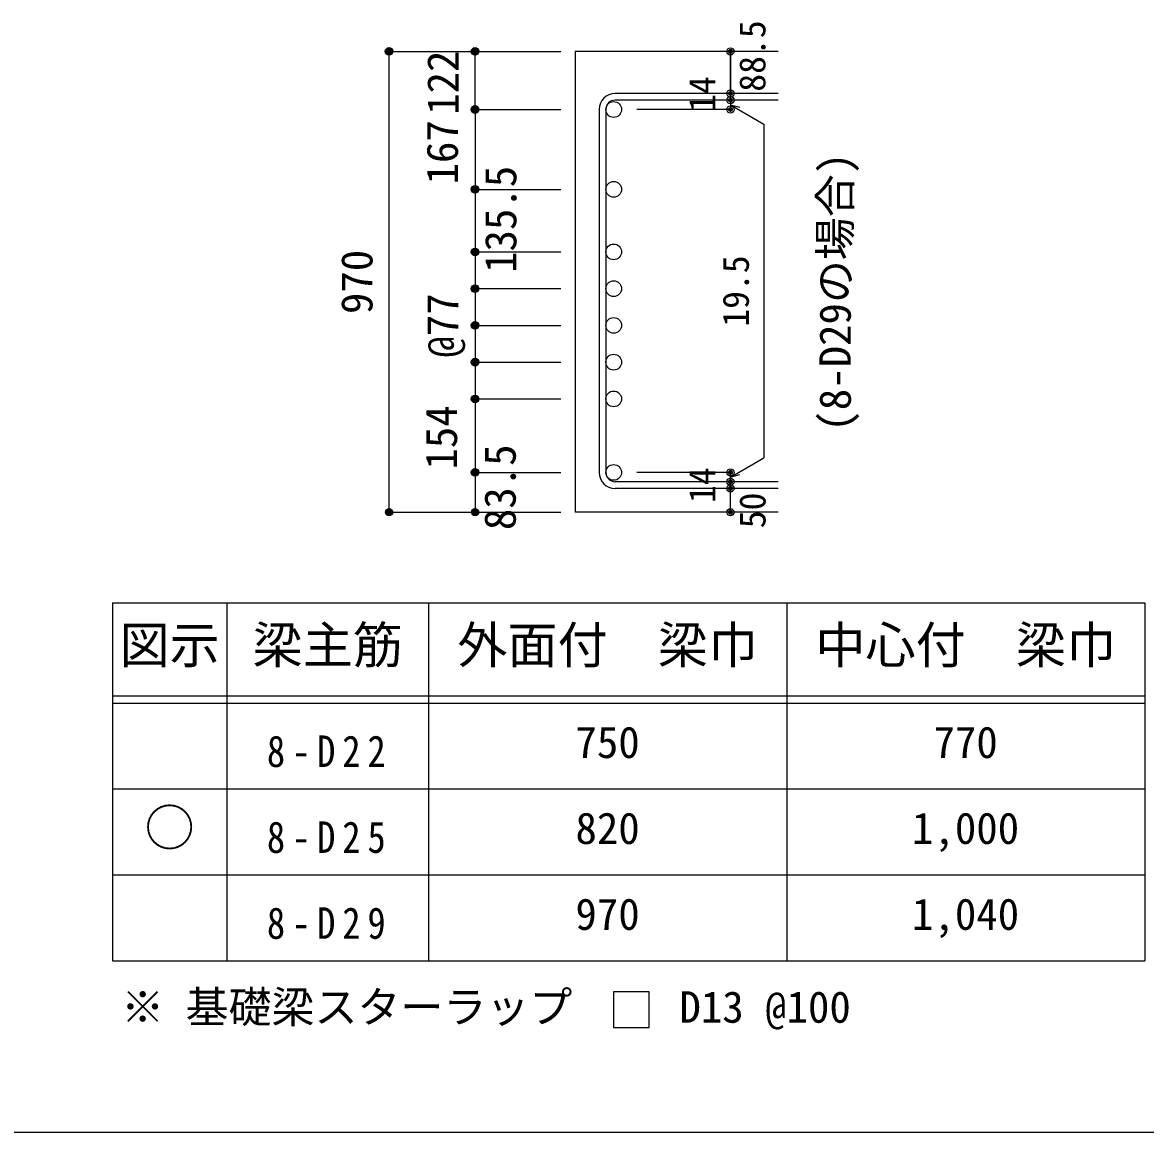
# Model space of a CAD drawing. Units: millimetres at full size, sheet at 1:30, with parts at other scales. Extents: x -5973 to 5954, y -4195 to 4201.
# Drawn here: x 1259 to 3612, y -4195 to -1870 of the extents above; entities that cross this region are included whole.
import ezdxf
from ezdxf.enums import TextEntityAlignment as Align

# ---------------------------------------------------------------- set-up
doc = ezdxf.new("R2010")
doc.units = ezdxf.units.MM
doc.header["$LTSCALE"] = 30
doc.header["$PDMODE"] = 32
doc.header["$PDSIZE"] = 15
for name, color, linetype in [('0-1_躯体線', 2, 'Continuous'), ('0-5_基礎梁筋', 7, 'Continuous'), ('0-6_スタラップ筋', 7, 'Continuous'), ('0-7_文字', 4, 'Continuous'), ('0-D_寸法', 4, 'Continuous'), ('6-7_文字', 7, 'Continuous'), ('6-E_枠', 7, 'Continuous'), ('F-0_枠', 6, 'Continuous')]:
    doc.layers.add(name, color=color, linetype=linetype)
doc.styles.add('ＭＳ ゴシック', font='')
doc.styles.get('ＭＳ ゴシック').set_extended_font_data('MS Gothic')

msp = doc.modelspace()

# ---------------------------------------------------------------- linework, layer by layer
at = {"layer": '0-1_躯体線'}
for p, q in [((2842.44, -1930.28), (2417.44, -1930.28)), ((2417.44, -1930.28), (2417.44, -2895.78)), ((2842.44, -2895.78), (2417.44, -2895.78))]:
    msp.add_line(p, q, dxfattribs=at)
at = {"layer": '0-5_基礎梁筋', "color": 3}
for centre in [(2497.94, -2051.98), (2497.94, -2219.28), (2497.94, -2350.28), (2497.94, -2427.28), (2497.94, -2504.28), (2497.94, -2581.28), (2497.94, -2658.28), (2497.94, -2812.28)]:
    msp.add_circle(centre, 16.5, dxfattribs=at)
at = {"layer": '0-5_基礎梁筋'}
for p in [(2027.44, -1930.28), (2027.44, -2895.78)]:
    msp.add_point(p, dxfattribs=at)
at = {"layer": '0-6_スタラップ筋'}
for p, q in [((2842.44, -2018.48), (2500.94, -2018.48)), ((2842.44, -2032.48), (2500.94, -2032.48)), ((2467.44, -2051.98), (2467.44, -2812.28)), ((2481.44, -2051.98), (2481.44, -2812.28)), ((2842.44, -2831.78), (2500.94, -2831.78)), ((2842.44, -2845.78), (2500.94, -2845.78))]:
    msp.add_line(p, q, dxfattribs=at)
for centre, radius, start, end in [((2500.94, -2051.98), 33.5, 90, 180), ((2500.94, -2051.98), 19.5, 90, 180), ((2500.94, -2812.28), 33.5, 180, 270), ((2500.94, -2812.28), 19.5, 180, 270)]:
    msp.add_arc(centre, radius, start, end, dxfattribs=at)
at = {"layer": '0-D_寸法'}
for p, q in [((2027.44, -2895.78), (2027.44, -1930.28)), ((2207.44, -2051.98), (2207.44, -1930.28)), ((2742.44, -2032.48), (2742.44, -2018.48)), ((2742.44, -2032.48), (2742.44, -2051.98)), ((2742.44, -2042.23), (2812.5, -2082.68)), ((2742.44, -2042.23), (2761.76, -2047.41)), ((2207.44, -2051.98), (2207.44, -2131.25)), ((2207.44, -2051.98), (2387.44, -2051.98)), ((2742.44, -2051.98), (2546.35, -2051.98)), ((2812.5, -2082.68), (2812.5, -2781.59)), ((2207.44, -2131.25), (2207.44, -2216.78)), ((2207.44, -2216.78), (2207.44, -2812.28)), ((2207.44, -2219.28), (2387.44, -2219.28)), ((2207.44, -2219.28), (2387.44, -2219.28)), ((2207.44, -2350.28), (2387.44, -2350.28)), ((2207.44, -2427.28), (2387.44, -2427.28)), ((2207.44, -2504.28), (2387.44, -2504.28)), ((2207.44, -2581.28), (2387.44, -2581.28)), ((2207.44, -2658.28), (2387.44, -2658.28)), ((2742.44, -2822.03), (2812.5, -2781.59)), ((2207.44, -2812.28), (2207.44, -2895.78)), ((2207.44, -2812.28), (2387.44, -2812.28)), ((2742.44, -2812.28), (2546.35, -2812.28)), ((2742.44, -2831.78), (2742.44, -2812.28)), ((2742.44, -2822.03), (2761.76, -2816.86)), ((2742.44, -2845.78), (2742.44, -2831.78)), ((2742.44, -2895.78), (2742.44, -2845.78))]:
    msp.add_line(p, q, dxfattribs=at)
for points in [[(2027.44, -1930.28), (2207.44, -1930.28), (2387.44, -1930.28)], [(2027.44, -1930.28), (2207.44, -1930.28), (2387.44, -1930.28)], [(2742.44, -2018.48), (2742.44, -1930.28), (2742.44, -2018.48)], [(2027.44, -2895.78), (2207.44, -2895.78), (2387.44, -2895.78)]]:
    msp.add_lwpolyline(points, dxfattribs=at)
for centre, radius in [((2027.44, -1930.28), 8), ((2027.44, -1930.28), 7.2), ((2027.44, -1930.28), 6.4), ((2027.44, -1930.28), 5.6), ((2027.44, -1930.28), 4.8), ((2027.44, -1930.28), 4), ((2027.44, -1930.28), 3.2), ((2027.44, -1930.28), 2.4), ((2027.44, -1930.28), 1.6), ((2207.44, -1930.28), 8), ((2207.44, -1930.28), 7.2), ((2207.44, -1930.28), 6.4), ((2207.44, -1930.28), 5.6), ((2207.44, -1930.28), 4.8), ((2207.44, -1930.28), 4), ((2207.44, -1930.28), 3.2), ((2207.44, -1930.28), 2.4), ((2207.44, -1930.28), 1.6), ((2742.44, -1930.28), 4), ((2742.44, -1930.28), 3.6), ((2742.44, -1930.28), 3.2), ((2742.44, -1930.28), 2.8), ((2742.44, -1930.28), 2.4), ((2742.44, -1930.28), 2), ((2742.44, -1930.28), 1.6), ((2027.44, -1930.28), 0.8), ((2207.44, -1930.28), 0.8), ((2742.44, -1930.28), 1.2), ((2742.44, -1930.28), 0.8), ((2742.44, -1930.28), 0.4), ((2742.44, -2018.48), 4), ((2742.44, -2018.48), 3.6), ((2742.44, -2018.48), 3.2), ((2742.44, -2018.48), 2.8), ((2742.44, -2018.48), 2.4), ((2742.44, -2018.48), 2), ((2742.44, -2018.48), 1.6), ((2742.44, -2018.48), 1.2), ((2742.44, -2018.48), 0.8), ((2742.44, -2018.48), 0.4), ((2207.44, -2051.98), 8), ((2207.44, -2051.98), 7.2), ((2207.44, -2051.98), 6.4), ((2207.44, -2051.98), 5.6), ((2742.44, -2032.48), 4), ((2742.44, -2032.48), 3.6), ((2742.44, -2032.48), 3.2), ((2742.44, -2032.48), 2.8), ((2742.44, -2032.48), 2.4), ((2742.44, -2032.48), 2), ((2742.44, -2032.48), 1.6), ((2742.44, -2032.48), 1.2), ((2742.44, -2032.48), 0.8), ((2742.44, -2032.48), 0.4), ((2207.44, -2051.98), 4.8), ((2207.44, -2051.98), 4), ((2207.44, -2051.98), 3.2), ((2207.44, -2051.98), 2.4), ((2207.44, -2051.98), 1.6), ((2207.44, -2051.98), 0.8), ((2742.44, -2051.98), 4), ((2742.44, -2051.98), 3.6), ((2742.44, -2051.98), 3.2), ((2742.44, -2051.98), 2.8), ((2742.44, -2051.98), 2.4), ((2742.44, -2051.98), 2), ((2742.44, -2051.98), 1.6), ((2742.44, -2051.98), 1.2), ((2742.44, -2051.98), 0.8), ((2742.44, -2051.98), 0.4), ((2207.44, -2219.28), 8), ((2207.44, -2219.28), 7.2), ((2207.44, -2219.28), 6.4), ((2207.44, -2219.28), 5.6), ((2207.44, -2219.28), 4.8), ((2207.44, -2219.28), 4), ((2207.44, -2219.28), 3.2), ((2207.44, -2219.28), 2.4), ((2207.44, -2219.28), 1.6), ((2207.44, -2219.28), 0.8), ((2207.44, -2350.28), 8), ((2207.44, -2350.28), 7.2), ((2207.44, -2350.28), 6.4), ((2207.44, -2350.28), 5.6), ((2207.44, -2350.28), 4.8), ((2207.44, -2350.28), 4), ((2207.44, -2350.28), 3.2), ((2207.44, -2350.28), 2.4), ((2207.44, -2350.28), 1.6), ((2207.44, -2350.28), 0.8), ((2207.44, -2427.28), 8), ((2207.44, -2427.28), 7.2), ((2207.44, -2427.28), 6.4), ((2207.44, -2427.28), 5.6), ((2207.44, -2427.28), 4.8), ((2207.44, -2427.28), 4), ((2207.44, -2427.28), 3.2), ((2207.44, -2427.28), 2.4), ((2207.44, -2427.28), 1.6), ((2207.44, -2427.28), 0.8), ((2207.44, -2504.28), 8), ((2207.44, -2504.28), 7.2), ((2207.44, -2504.28), 6.4), ((2207.44, -2504.28), 5.6), ((2207.44, -2504.28), 4.8), ((2207.44, -2504.28), 4), ((2207.44, -2504.28), 3.2), ((2207.44, -2504.28), 2.4), ((2207.44, -2504.28), 1.6), ((2207.44, -2504.28), 0.8), ((2207.44, -2581.28), 8), ((2207.44, -2581.28), 7.2), ((2207.44, -2581.28), 6.4), ((2207.44, -2581.28), 5.6), ((2207.44, -2581.28), 4.8), ((2207.44, -2581.28), 4), ((2207.44, -2581.28), 3.2), ((2207.44, -2581.28), 2.4), ((2207.44, -2581.28), 1.6), ((2207.44, -2581.28), 0.8), ((2207.44, -2658.28), 8), ((2207.44, -2658.28), 7.2), ((2207.44, -2658.28), 6.4), ((2207.44, -2658.28), 5.6), ((2207.44, -2658.28), 4.8), ((2207.44, -2658.28), 4), ((2207.44, -2658.28), 3.2), ((2207.44, -2658.28), 2.4), ((2207.44, -2658.28), 1.6), ((2207.44, -2658.28), 0.8), ((2207.44, -2812.28), 8), ((2207.44, -2812.28), 7.2), ((2207.44, -2812.28), 6.4), ((2207.44, -2812.28), 5.6), ((2207.44, -2812.28), 4.8), ((2207.44, -2812.28), 4), ((2207.44, -2812.28), 3.2), ((2207.44, -2812.28), 2.4), ((2207.44, -2812.28), 1.6), ((2207.44, -2812.28), 0.8), ((2742.44, -2812.28), 4), ((2742.44, -2812.28), 3.6), ((2742.44, -2812.28), 3.2), ((2742.44, -2812.28), 2.8), ((2742.44, -2812.28), 2.4), ((2742.44, -2812.28), 2), ((2742.44, -2812.28), 1.6), ((2742.44, -2812.28), 1.2), ((2742.44, -2812.28), 0.8), ((2742.44, -2812.28), 0.4), ((2742.44, -2831.78), 4), ((2742.44, -2845.78), 4), ((2742.44, -2831.78), 3.6), ((2742.44, -2845.78), 3.6), ((2742.44, -2831.78), 3.2), ((2742.44, -2845.78), 3.2), ((2742.44, -2831.78), 2.8), ((2742.44, -2845.78), 2.8), ((2742.44, -2831.78), 2.4), ((2742.44, -2845.78), 2.4), ((2742.44, -2831.78), 2), ((2742.44, -2845.78), 2), ((2742.44, -2831.78), 1.6), ((2742.44, -2845.78), 1.6), ((2742.44, -2831.78), 1.2), ((2742.44, -2845.78), 1.2), ((2742.44, -2831.78), 0.8), ((2742.44, -2845.78), 0.8), ((2742.44, -2831.78), 0.4), ((2742.44, -2845.78), 0.4), ((2027.44, -2895.78), 7.2), ((2027.44, -2895.78), 6.4), ((2027.44, -2895.78), 5.6), ((2027.44, -2895.78), 4.8), ((2027.44, -2895.78), 4), ((2027.44, -2895.78), 3.2), ((2027.44, -2895.78), 2.4), ((2207.44, -2895.78), 7.2), ((2207.44, -2895.78), 6.4), ((2207.44, -2895.78), 5.6), ((2207.44, -2895.78), 4.8), ((2207.44, -2895.78), 4), ((2207.44, -2895.78), 3.2), ((2207.44, -2895.78), 2.4), ((2742.44, -2895.78), 4), ((2742.44, -2895.78), 3.6), ((2742.44, -2895.78), 3.2), ((2742.44, -2895.78), 2.8), ((2742.44, -2895.78), 2.4), ((2027.44, -2895.78), 1.6), ((2027.44, -2895.78), 0.8), ((2207.44, -2895.78), 1.6), ((2207.44, -2895.78), 0.8), ((2742.44, -2895.78), 2), ((2742.44, -2895.78), 1.6), ((2742.44, -2895.78), 1.2), ((2742.44, -2895.78), 0.8), ((2742.44, -2895.78), 0.4)]:
    msp.add_circle(centre, radius, dxfattribs=at)
at = {"layer": '0-D_寸法', "color": 7}
for p in [(2027.44, -1930.28), (2207.44, -1930.28), (2742.44, -1930.28), (2742.44, -2018.48), (2207.44, -2051.98), (2207.44, -2051.98), (2742.44, -2032.48), (2742.44, -2051.98), (2207.44, -2219.28), (2207.44, -2219.28), (2207.44, -2350.28), (2207.44, -2350.28), (2207.44, -2350.28), (2207.44, -2427.28), (2207.44, -2427.28), (2207.44, -2427.28), (2207.44, -2504.28), (2207.44, -2504.28), (2207.44, -2504.28), (2207.44, -2581.28), (2207.44, -2581.28), (2207.44, -2581.28), (2207.44, -2658.28), (2207.44, -2658.28), (2207.44, -2658.28), (2207.44, -2812.28), (2207.44, -2812.28), (2207.44, -2812.28), (2742.44, -2812.28), (2742.44, -2831.78), (2742.44, -2845.78), (2027.44, -2895.78), (2207.44, -2895.78), (2742.44, -2895.78)]:
    msp.add_point(p, dxfattribs=at)
at = {"layer": '6-7_文字'}
msp.add_lwpolyline([(2497.34, -3975.44), (2572.34, -3975.44), (2572.34, -3900.44), (2497.34, -3900.44)], close=True, dxfattribs=at)
at = {"layer": '6-E_枠', "color": 3}
for p, q in [((1447.71, -3085.43), (1447.71, -3835.43)), ((1447.71, -3085.43), (3610.24, -3085.43)), ((3610.24, -3085.43), (3610.24, -3835.43)), ((1447.71, -3835.43), (3610.24, -3835.43))]:
    msp.add_line(p, q, dxfattribs=at)
at = {"layer": '6-E_枠'}
for p, q in [((1687.71, -3085.43), (1687.71, -3835.43)), ((2110.24, -3085.43), (2110.24, -3835.43)), ((2860.24, -3085.43), (2860.24, -3835.43)), ((1447.71, -3280.43), (3610.24, -3280.43)), ((1447.71, -3295.43), (3610.24, -3295.43)), ((1447.71, -3475.43), (3610.24, -3475.43)), ((1447.71, -3655.43), (3610.24, -3655.43))]:
    msp.add_line(p, q, dxfattribs=at)
at = {"layer": 'F-0_枠'}
msp.add_line((5954.1, -4195.24), (-5972.88, -4195.24), dxfattribs=at)

# ---------------------------------------------------------------- texts
at = {"layer": '0-7_文字', "color": 7, "style": 'ＭＳ ゴシック'}
msp.add_text('(8-D29の場合)', height=65.98, rotation=90, dxfattribs=at).set_placement((3014.32, -2726.89), align=Align.BOTTOM_LEFT)
at = {"layer": '0-D_寸法', "style": 'ＭＳ ゴシック'}
for s, height, p in [('88.5', 54.99, (2832.22, -2014.77)), ('122', 65.98, (2192.8, -2063.21)), ('14', 54.99, (2727.21, -2057.15)), ('167', 65.98, (2191.39, -2209.03)), ('135.5', 65.98, (2313.81, -2394.34)), ('970', 65.98, (2012.44, -2480.53)), ('19.5', 54.99, (2797.5, -2507.13)), ('@77', 65.98, (2192.44, -2571.78)), ('154', 65.98, (2189.6, -2806.36)), ('83.5', 65.98, (2312.44, -2933.18)), ('14', 54.99, (2727.18, -2876.46)), ('50', 54.99, (2832.44, -2929.28))]:
    msp.add_text(s, height=height, rotation=90, dxfattribs=at).set_placement(p, align=Align.BOTTOM_LEFT)
at = {"layer": '6-7_文字', "color": 2, "style": 'ＭＳ ゴシック'}
for s, p in [('梁主筋', (1741.48, -3235.43)), ('外面付\u3000梁巾', (2170.24, -3235.43)), ('中心付\u3000梁巾', (2920.24, -3235.43)), ('図示', (1462.71, -3235.43)), ('○', (1515.21, -3617.93))]:
    msp.add_text(s, height=76.98, dxfattribs=at).set_placement(p, align=Align.BOTTOM_LEFT)
at = {"layer": '6-7_文字', "style": 'ＭＳ ゴシック'}
for s, p in [('750', (2417.74, -3430.43)), ('770', (3167.74, -3430.43)), ('820', (2417.74, -3610.43)), ('1,000', (3122.74, -3610.43)), ('970', (2417.74, -3790.43)), ('1,040', (3122.74, -3790.43)), ('※ 基礎梁スターラップ     D13 @100', (1466.27, -3985.01))]:
    msp.add_text(s, height=65.98, dxfattribs=at).set_placement(p, align=Align.BOTTOM_LEFT)
at = {"layer": '6-7_文字', "char_height": 65.98, "attachment_point": 7, "style": 'ＭＳ ゴシック'}
for s, insert in [('\\T1.38;\\W0.85;8-D22', (1771.48, -3430.43)), ('\\T1.38;\\W0.85;8-D25', (1771.48, -3610.43)), ('\\T1.38;\\W0.85;8-D29', (1771.48, -3790.43))]:
    msp.add_mtext(s, dxfattribs=dict(at, insert=insert))

doc.saveas('drawing.dxf')
